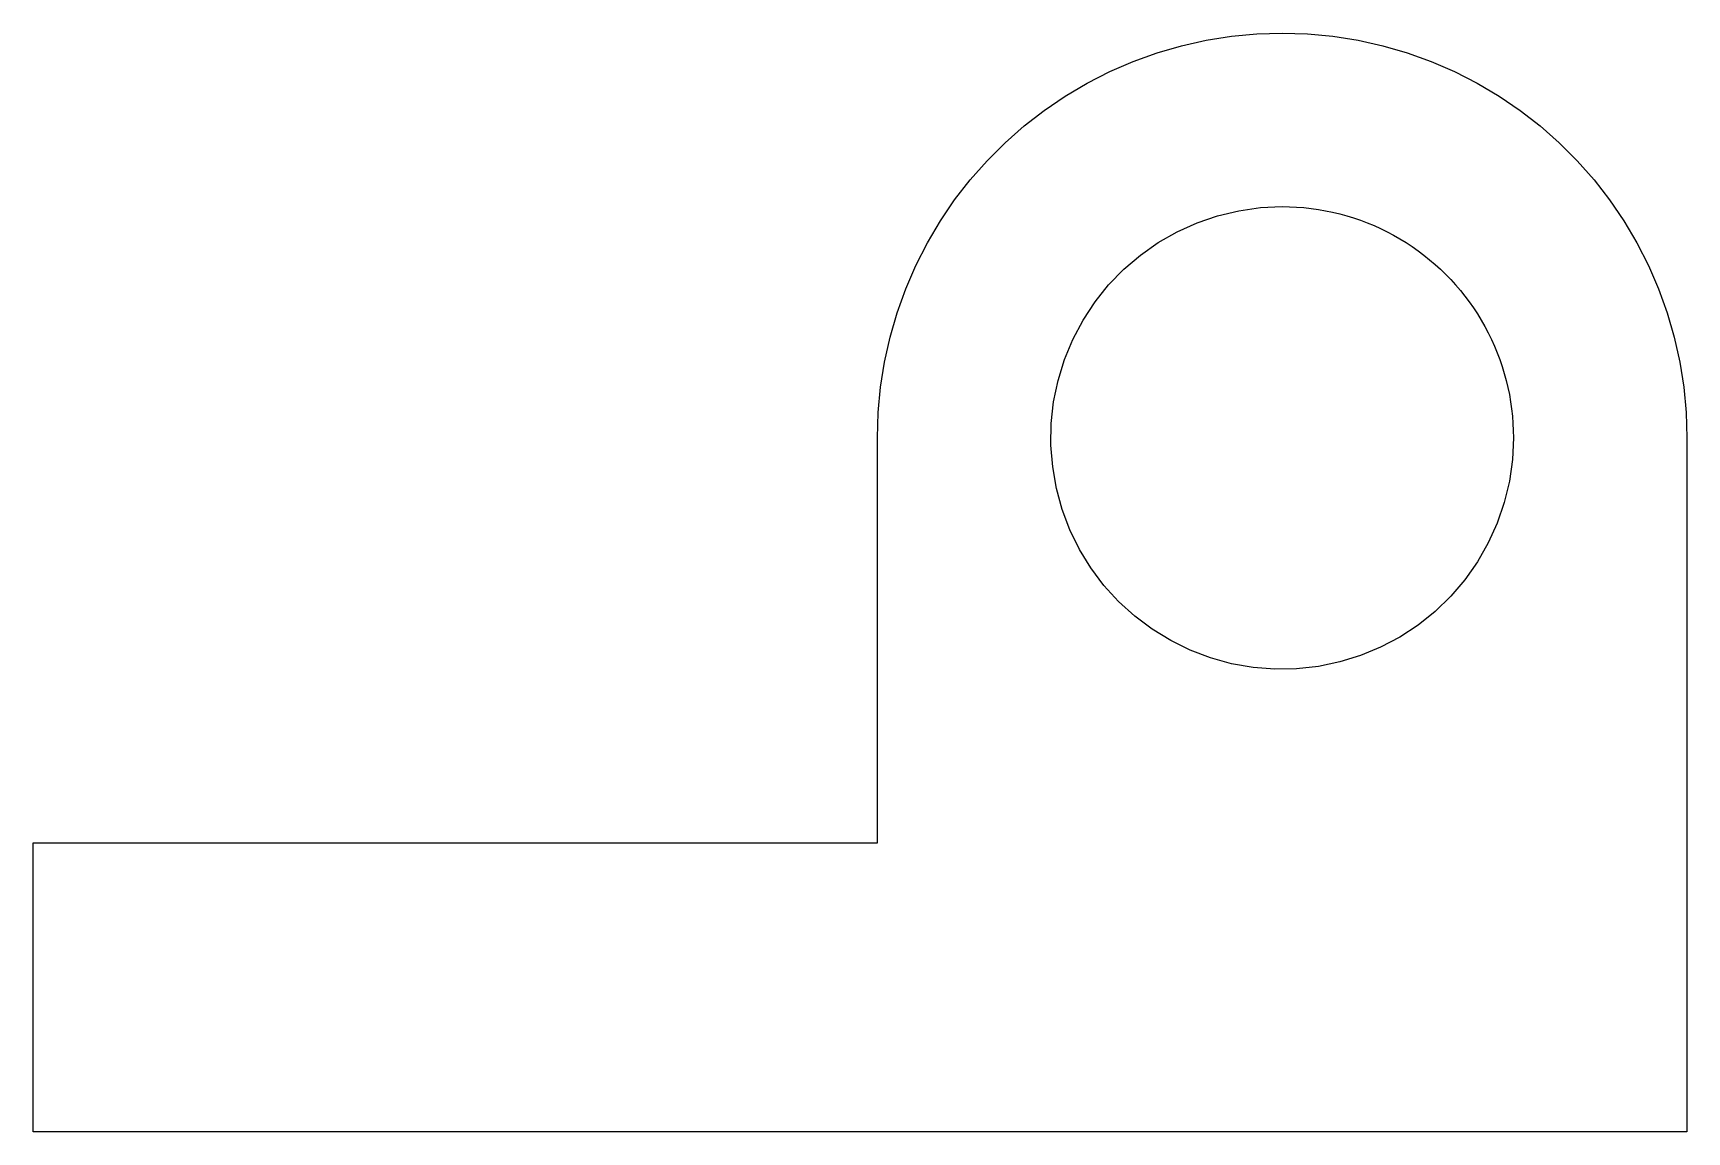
# Model space of a CAD drawing. Header units: metres. Extents: x -26.8 to 1.8, y 0 to 19.
import ezdxf

# ---------------------------------------------------------------- set-up
doc = ezdxf.new("R2010")
doc.units = ezdxf.units.M

msp = doc.modelspace()

# ---------------------------------------------------------------- linework, layer by layer
for points in [[(-12.2, 12), (-12.186, 12.44), (-12.145, 12.877), (-12.076, 13.312), (-11.98, 13.741), (-11.857, 14.163), (-11.708, 14.577), (-11.534, 14.98), (-11.334, 15.372), (-11.11, 15.751), (-10.863, 16.114), (-10.594, 16.462), (-10.303, 16.792), (-9.992, 17.103), (-9.662, 17.394), (-9.314, 17.663), (-8.951, 17.91), (-8.572, 18.134), (-8.18, 18.334), (-7.777, 18.508), (-7.363, 18.657), (-6.941, 18.78), (-6.512, 18.876), (-6.077, 18.945), (-5.64, 18.986), (-5.2, 19), (-4.76, 18.986), (-4.323, 18.945), (-3.888, 18.876), (-3.459, 18.78), (-3.037, 18.657), (-2.623, 18.508), (-2.22, 18.334), (-1.828, 18.134), (-1.449, 17.91), (-1.086, 17.663), (-0.738, 17.394), (-0.408, 17.103), (-0.097, 16.792), (0.194, 16.462), (0.463, 16.114), (0.71, 15.751), (0.934, 15.372), (1.134, 14.98), (1.308, 14.577), (1.457, 14.163), (1.58, 13.741), (1.676, 13.312), (1.745, 12.877), (1.786, 12.44), (1.8, 12)], [(-1.2, 12), (-1.218, 11.624), (-1.271, 11.25), (-1.359, 10.884), (-1.481, 10.528), (-1.636, 10.184), (-1.823, 9.857), (-2.039, 9.548), (-2.284, 9.262), (-2.555, 9), (-2.849, 8.764), (-3.164, 8.557), (-3.497, 8.381), (-3.845, 8.236), (-4.205, 8.126), (-4.574, 8.049), (-4.949, 8.008), (-5.326, 8.002), (-5.701, 8.032), (-6.073, 8.096), (-6.436, 8.196), (-6.789, 8.329), (-7.127, 8.495), (-7.448, 8.692), (-7.75, 8.918), (-8.028, 9.172), (-8.282, 9.45), (-8.508, 9.752), (-8.705, 10.073), (-8.871, 10.411), (-9.004, 10.764), (-9.104, 11.127), (-9.168, 11.499), (-9.198, 11.874), (-9.192, 12.251), (-9.151, 12.626), (-9.074, 12.995), (-8.964, 13.355), (-8.819, 13.703), (-8.643, 14.036), (-8.436, 14.351), (-8.2, 14.645), (-7.938, 14.916), (-7.652, 15.161), (-7.343, 15.377), (-7.016, 15.564), (-6.672, 15.719), (-6.316, 15.841), (-5.95, 15.929), (-5.576, 15.982), (-5.2, 16)], [(-5.2, 16), (-5.074, 15.998), (-4.949, 15.992), (-4.824, 15.982), (-4.699, 15.968), (-4.574, 15.951), (-4.45, 15.929), (-4.327, 15.904), (-4.205, 15.874), (-4.084, 15.841), (-3.964, 15.804), (-3.845, 15.764), (-3.728, 15.719), (-3.611, 15.671), (-3.497, 15.619), (-3.384, 15.564), (-3.273, 15.505), (-3.164, 15.443), (-3.057, 15.377), (-2.952, 15.308), (-2.849, 15.236), (-2.748, 15.161), (-2.65, 15.082), (-2.555, 15), (-2.462, 14.916), (-2.372, 14.828), (-2.284, 14.738), (-2.2, 14.645), (-2.118, 14.55), (-2.039, 14.452), (-1.964, 14.351), (-1.892, 14.248), (-1.823, 14.143), (-1.757, 14.036), (-1.695, 13.927), (-1.636, 13.816), (-1.581, 13.703), (-1.529, 13.589), (-1.481, 13.472), (-1.436, 13.355), (-1.396, 13.236), (-1.359, 13.116), (-1.326, 12.995), (-1.296, 12.873), (-1.271, 12.75), (-1.249, 12.626), (-1.232, 12.501), (-1.218, 12.376), (-1.208, 12.251), (-1.202, 12.126), (-1.2, 12)], [(-12.2, 5), (-12.2, 5.14), (-12.2, 5.28), (-12.2, 5.42), (-12.2, 5.56), (-12.2, 5.7), (-12.2, 5.84), (-12.2, 5.98), (-12.2, 6.12), (-12.2, 6.26), (-12.2, 6.4), (-12.2, 6.54), (-12.2, 6.68), (-12.2, 6.82), (-12.2, 6.96), (-12.2, 7.1), (-12.2, 7.24), (-12.2, 7.38), (-12.2, 7.52), (-12.2, 7.66), (-12.2, 7.8), (-12.2, 7.94), (-12.2, 8.08), (-12.2, 8.22), (-12.2, 8.36), (-12.2, 8.5), (-12.2, 8.64), (-12.2, 8.78), (-12.2, 8.92), (-12.2, 9.06), (-12.2, 9.2), (-12.2, 9.34), (-12.2, 9.48), (-12.2, 9.62), (-12.2, 9.76), (-12.2, 9.9), (-12.2, 10.04), (-12.2, 10.18), (-12.2, 10.32), (-12.2, 10.46), (-12.2, 10.6), (-12.2, 10.74), (-12.2, 10.88), (-12.2, 11.02), (-12.2, 11.16), (-12.2, 11.3), (-12.2, 11.44), (-12.2, 11.58), (-12.2, 11.72), (-12.2, 11.86), (-12.2, 12)], [(-12.2, 5), (-12.2, 5.14), (-12.2, 5.28), (-12.2, 5.42), (-12.2, 5.56), (-12.2, 5.7), (-12.2, 5.84), (-12.2, 5.98), (-12.2, 6.12), (-12.2, 6.26), (-12.2, 6.4), (-12.2, 6.54), (-12.2, 6.68), (-12.2, 6.82), (-12.2, 6.96), (-12.2, 7.1), (-12.2, 7.24), (-12.2, 7.38), (-12.2, 7.52), (-12.2, 7.66), (-12.2, 7.8), (-12.2, 7.94), (-12.2, 8.08), (-12.2, 8.22), (-12.2, 8.36), (-12.2, 8.5), (-12.2, 8.64), (-12.2, 8.78), (-12.2, 8.92), (-12.2, 9.06), (-12.2, 9.2), (-12.2, 9.34), (-12.2, 9.48), (-12.2, 9.62), (-12.2, 9.76), (-12.2, 9.9), (-12.2, 10.04), (-12.2, 10.18), (-12.2, 10.32), (-12.2, 10.46), (-12.2, 10.6), (-12.2, 10.74), (-12.2, 10.88), (-12.2, 11.02), (-12.2, 11.16), (-12.2, 11.3), (-12.2, 11.44), (-12.2, 11.58), (-12.2, 11.72), (-12.2, 11.86), (-12.2, 12)], [(1.8, 12), (1.8, 11.76), (1.8, 11.52), (1.8, 11.28), (1.8, 11.04), (1.8, 10.8), (1.8, 10.56), (1.8, 10.32), (1.8, 10.08), (1.8, 9.84), (1.8, 9.6), (1.8, 9.36), (1.8, 9.12), (1.8, 8.88), (1.8, 8.64), (1.8, 8.4), (1.8, 8.16), (1.8, 7.92), (1.8, 7.68), (1.8, 7.44), (1.8, 7.2), (1.8, 6.96), (1.8, 6.72), (1.8, 6.48), (1.8, 6.24), (1.8, 6), (1.8, 5.76), (1.8, 5.52), (1.8, 5.28), (1.8, 5.04), (1.8, 4.8), (1.8, 4.56), (1.8, 4.32), (1.8, 4.08), (1.8, 3.84), (1.8, 3.6), (1.8, 3.36), (1.8, 3.12), (1.8, 2.88), (1.8, 2.64), (1.8, 2.4), (1.8, 2.16), (1.8, 1.92), (1.8, 1.68), (1.8, 1.44), (1.8, 1.2), (1.8, 0.96), (1.8, 0.72), (1.8, 0.48), (1.8, 0.24), (1.8, 0)], [(-26.8, 0), (-26.8, 0.1), (-26.8, 0.2), (-26.8, 0.3), (-26.8, 0.4), (-26.8, 0.5), (-26.8, 0.6), (-26.8, 0.7), (-26.8, 0.8), (-26.8, 0.9), (-26.8, 1), (-26.8, 1.1), (-26.8, 1.2), (-26.8, 1.3), (-26.8, 1.4), (-26.8, 1.5), (-26.8, 1.6), (-26.8, 1.7), (-26.8, 1.8), (-26.8, 1.9), (-26.8, 2), (-26.8, 2.1), (-26.8, 2.2), (-26.8, 2.3), (-26.8, 2.4), (-26.8, 2.5), (-26.8, 2.6), (-26.8, 2.7), (-26.8, 2.8), (-26.8, 2.9), (-26.8, 3), (-26.8, 3.1), (-26.8, 3.2), (-26.8, 3.3), (-26.8, 3.4), (-26.8, 3.5), (-26.8, 3.6), (-26.8, 3.7), (-26.8, 3.8), (-26.8, 3.9), (-26.8, 4), (-26.8, 4.1), (-26.8, 4.2), (-26.8, 4.3), (-26.8, 4.4), (-26.8, 4.5), (-26.8, 4.6), (-26.8, 4.7), (-26.8, 4.8), (-26.8, 4.9), (-26.8, 5)], [(-26.8, 5), (-26.508, 5), (-26.216, 5), (-25.924, 5), (-25.632, 5), (-25.34, 5), (-25.048, 5), (-24.756, 5), (-24.464, 5), (-24.172, 5), (-23.88, 5), (-23.588, 5), (-23.296, 5), (-23.004, 5), (-22.712, 5), (-22.42, 5), (-22.128, 5), (-21.836, 5), (-21.544, 5), (-21.252, 5), (-20.96, 5), (-20.668, 5), (-20.376, 5), (-20.084, 5), (-19.792, 5), (-19.5, 5), (-19.208, 5), (-18.916, 5), (-18.624, 5), (-18.332, 5), (-18.04, 5), (-17.748, 5), (-17.456, 5), (-17.164, 5), (-16.872, 5), (-16.58, 5), (-16.288, 5), (-15.996, 5), (-15.704, 5), (-15.412, 5), (-15.12, 5), (-14.828, 5), (-14.536, 5), (-14.244, 5), (-13.952, 5), (-13.66, 5), (-13.368, 5), (-13.076, 5), (-12.784, 5), (-12.492, 5), (-12.2, 5)], [(-20, 5), (-19.844, 5), (-19.688, 5), (-19.532, 5), (-19.376, 5), (-19.22, 5), (-19.064, 5), (-18.908, 5), (-18.752, 5), (-18.596, 5), (-18.44, 5), (-18.284, 5), (-18.128, 5), (-17.972, 5), (-17.816, 5), (-17.66, 5), (-17.504, 5), (-17.348, 5), (-17.192, 5), (-17.036, 5), (-16.88, 5), (-16.724, 5), (-16.568, 5), (-16.412, 5), (-16.256, 5), (-16.1, 5), (-15.944, 5), (-15.788, 5), (-15.632, 5), (-15.476, 5), (-15.32, 5), (-15.164, 5), (-15.008, 5), (-14.852, 5), (-14.696, 5), (-14.54, 5), (-14.384, 5), (-14.228, 5), (-14.072, 5), (-13.916, 5), (-13.76, 5), (-13.604, 5), (-13.448, 5), (-13.292, 5), (-13.136, 5), (-12.98, 5), (-12.824, 5), (-12.668, 5), (-12.512, 5), (-12.356, 5), (-12.2, 5)], [(1.8, 0), (1.228, 0), (0.656, 0), (0.084, 0), (-0.488, 0), (-1.06, 0), (-1.632, 0), (-2.204, 0), (-2.776, 0), (-3.348, 0), (-3.92, 0), (-4.492, 0), (-5.064, 0), (-5.636, 0), (-6.208, 0), (-6.78, 0), (-7.352, 0), (-7.924, 0), (-8.496, 0), (-9.068, 0), (-9.64, 0), (-10.212, 0), (-10.784, 0), (-11.356, 0), (-11.928, 0), (-12.5, 0), (-13.072, 0), (-13.644, 0), (-14.216, 0), (-14.788, 0), (-15.36, 0), (-15.932, 0), (-16.504, 0), (-17.076, 0), (-17.648, 0), (-18.22, 0), (-18.792, 0), (-19.364, 0), (-19.936, 0), (-20.508, 0), (-21.08, 0), (-21.652, 0), (-22.224, 0), (-22.796, 0), (-23.368, 0), (-23.94, 0), (-24.512, 0), (-25.084, 0), (-25.656, 0), (-26.228, 0), (-26.8, 0)]]:
    msp.add_lwpolyline(points)

doc.saveas('drawing.dxf')
